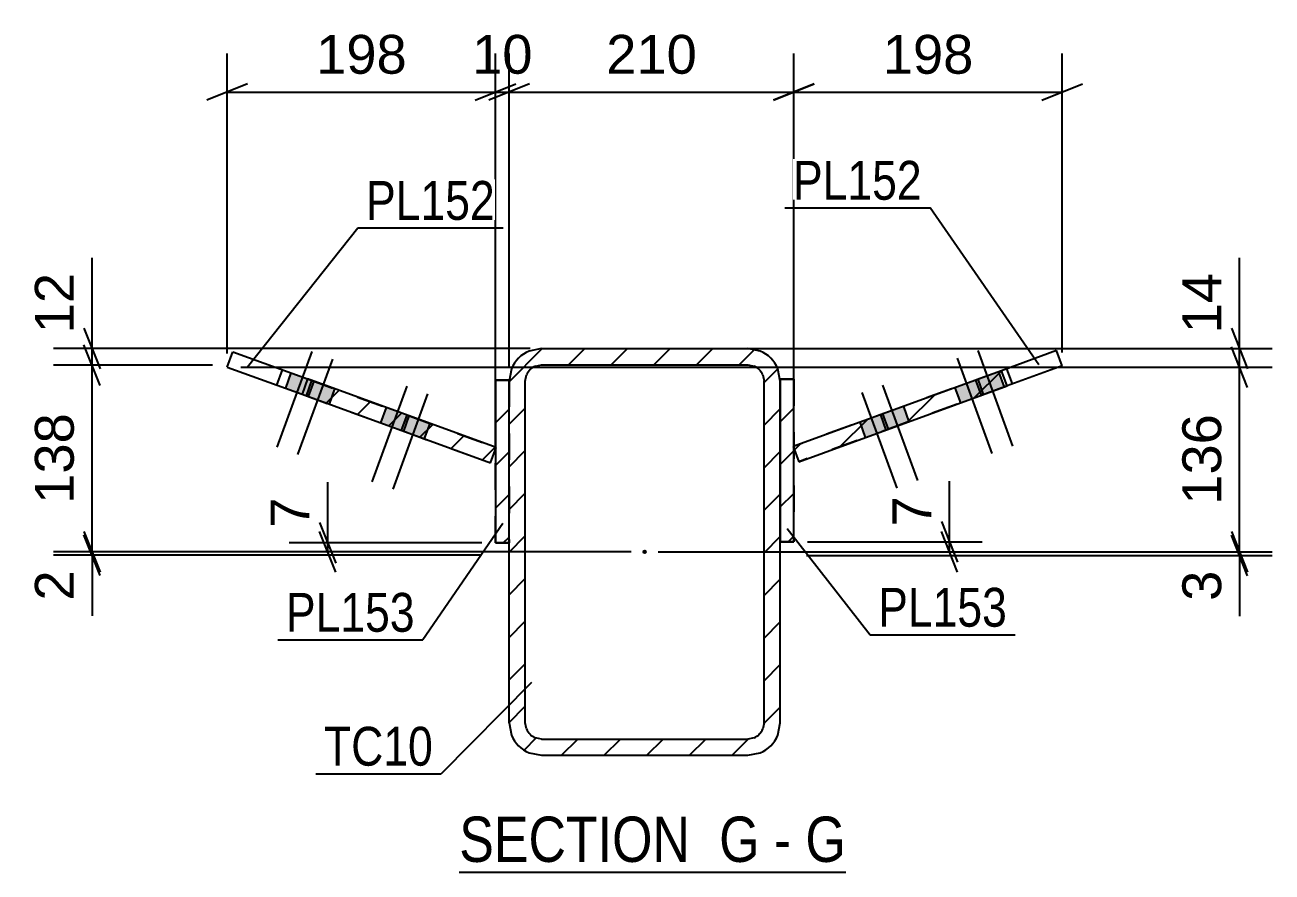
# Model space of a CAD drawing. Header units: millimetres. Extents: x 0 to 841, y 0 to 1249.
# Drawn here: x 369.7 to 461.7, y 1186.8 to 1249.3 of the extents above; entities that cross this region are included whole.
import ezdxf

# ---------------------------------------------------------------- set-up
doc = ezdxf.new("R2010")
doc.units = ezdxf.units.MM
doc.linetypes.add('DXK_LINE_DOT2', pattern=[3.9198, 1.9599, -1.9599])
doc.linetypes.add('DXK_LINE_DOT3', pattern=[5.9187, 2.979, -0.9799, 0.9799, -0.9799])
doc.styles.add('Arial', font='ARIAL.TTF', dxfattribs={"height": 0.2})
doc.styles.add('Arial Narrow', font='ARIALN.TTF', dxfattribs={"height": 0.2})

# ---------------------------------------------------------------- blocks, each defined once
blk = doc.blocks.new('Unknown-284856767-17 - 4068')
at = {"color": 6, "linetype": 'Continuous'}
blk.add_line((401.755, 1186.849), (430.256, 1186.849), dxfattribs=at)
at = {"color": 0, "linetype": 'Continuous'}
for points in [[(419.864, 1187.599), (419.864, 1191.099), (401.755, 1191.099), (401.755, 1187.599)], [(423.898, 1187.599), (423.898, 1191.099), (420.914, 1191.099), (420.914, 1187.599)], [(426.223, 1187.599), (426.223, 1191.099), (424.948, 1191.099), (424.948, 1187.599)], [(430.256, 1187.599), (430.256, 1191.099), (427.273, 1191.099), (427.273, 1187.599)]]:
    blk.add_wipeout(points, dxfattribs=at)
at = {"color": 7, "linetype": 'Continuous', "style": 'Arial Narrow'}
for s, height, p in [('SECTION ', 3.3405, (401.755, 1187.599)), ('G', 3.34, (420.914, 1187.599)), ('G', 3.34, (427.273, 1187.599)), ('-', 3.34, (424.948, 1187.599))]:
    blk.add_text(s, height=height, dxfattribs=at).set_placement(p)
blk = doc.blocks.new('Part-284856767-4142 - 4068')
at = {"linetype": 'Continuous'}
h = blk.add_hatch(dxfattribs=at)
h.set_pattern_fill('', scale=0.7, style=0, pattern_type=0)
h.set_pattern_definition([(45, (441.733, 1223.8335), (-1.57154, 1.57154), [])])
h.paths.add_polyline_path([(442.143, 1222.706), (441.733, 1223.834), (426.375, 1218.244), (426.785, 1217.116)])
at = {"color": 2, "linetype": 'Continuous'}
for p, q in [((445.792, 1225.311), (441.733, 1223.834)), ((446.202, 1224.183), (445.792, 1225.311)), ((441.733, 1223.834), (426.375, 1218.244)), ((442.143, 1222.706), (441.733, 1223.834)), ((446.202, 1224.183), (442.143, 1222.706)), ((426.785, 1217.116), (442.143, 1222.706)), ((426.375, 1218.244), (426.785, 1217.116))]:
    blk.add_line(p, q, dxfattribs=at)
at = {"color": 7, "linetype": 'DXK_LINE_DOT2'}
for p, q in [((441.733, 1223.834), (426.375, 1218.244)), ((442.545, 1222.852), (442.135, 1223.98)), ((442.143, 1222.706), (426.785, 1217.116)), ((426.375, 1218.244), (426.785, 1217.116))]:
    blk.add_line(p, q, dxfattribs=at)
blk = doc.blocks.new('Part-284856767-4079 - 4068')
at = {"linetype": 'Continuous'}
h = blk.add_hatch(dxfattribs=at)
h.set_pattern_fill('', scale=0.7, style=0, pattern_type=0)
h.set_pattern_definition([(45, (425.2427, 1223.9806), (-1.57154, 1.57154), [])])
h.paths.add_polyline_path([(425.425, 1223.062), (425.243, 1223.981), (424.722, 1224.759), (423.944, 1225.279), (423.025, 1225.462), (407.825, 1225.462), (406.907, 1225.279), (406.128, 1224.759), (405.608, 1223.981), (405.425, 1223.062), (405.425, 1197.862), (405.608, 1196.944), (406.128, 1196.165), (406.907, 1195.645), (407.825, 1195.462), (423.025, 1195.462), (423.944, 1195.645), (424.722, 1196.165), (425.243, 1196.944), (425.425, 1197.862)])
h.paths.add_polyline_path([(424.134, 1197.403), (423.874, 1197.014), (423.485, 1196.753), (423.025, 1196.662), (407.825, 1196.662), (407.366, 1196.753), (406.977, 1197.014), (406.717, 1197.403), (406.625, 1197.862), (406.625, 1223.062), (406.717, 1223.521), (406.977, 1223.911), (407.366, 1224.171), (407.825, 1224.262), (423.025, 1224.262), (423.485, 1224.171), (423.874, 1223.911), (424.134, 1223.521), (424.225, 1223.062), (424.225, 1197.862)])
blk.add_hatch(color=246, dxfattribs=at).paths.add_polyline_path([(415.425, 1210.362, -1), (415.425, 1210.562, -1)])
at = {"color": 2, "linetype": 'Continuous'}
for p, q in [((407.825, 1225.462), (406.907, 1225.279)), ((407.825, 1225.462), (423.025, 1225.462)), ((423.944, 1225.279), (423.025, 1225.462)), ((405.608, 1223.981), (405.425, 1223.062)), ((407.366, 1224.171), (407.825, 1224.262)), ((407.825, 1224.262), (423.025, 1224.262)), ((423.025, 1224.262), (423.485, 1224.171)), ((425.425, 1223.062), (425.243, 1223.981)), ((405.425, 1197.862), (405.425, 1223.062)), ((406.625, 1223.062), (406.717, 1223.521)), ((406.625, 1197.862), (406.625, 1223.062)), ((424.134, 1223.521), (424.225, 1223.062)), ((424.225, 1197.862), (424.225, 1223.062)), ((425.425, 1197.862), (425.425, 1223.062)), ((405.425, 1197.862), (405.608, 1196.944)), ((406.717, 1197.403), (406.625, 1197.862)), ((424.225, 1197.862), (424.134, 1197.403)), ((425.243, 1196.944), (425.425, 1197.862)), ((407.825, 1196.662), (407.366, 1196.753)), ((407.825, 1196.662), (423.025, 1196.662)), ((423.485, 1196.753), (423.025, 1196.662)), ((406.907, 1195.645), (407.825, 1195.462)), ((407.825, 1195.462), (423.025, 1195.462)), ((423.025, 1195.462), (423.944, 1195.645))]:
    blk.add_line(p, q, dxfattribs=at)
at = {"color": 7, "linetype": 'DXK_LINE_DOT3'}
blk.add_line((415.425, 1210.462), (415.425, 1210.462), dxfattribs=at)
at = {"color": 246, "linetype": 'DXK_LINE_DOT2'}
blk.add_line((415.425, 1210.462), (415.425, 1210.462), dxfattribs=at)
at = {"color": 246, "linetype": 'Continuous'}
blk.add_circle((415.425, 1210.462), 0.1, dxfattribs=at)
at = {"color": 2, "linetype": 'Continuous'}
for centre, radius, start, end in [((407.825, 1223.062), 2.4, 112.5, 157.5), ((423.025, 1223.062), 2.4, 22.5, 67.5), ((407.825, 1223.062), 1.2, 112.5, 157.5), ((423.025, 1223.062), 1.2, 22.5, 67.5), ((407.825, 1197.862), 1.2, 202.5, 247.5), ((423.025, 1197.862), 1.2, 292.5, 337.5), ((407.825, 1197.862), 2.4, 202.5, 247.5), ((423.025, 1197.862), 2.4, 292.5, 337.5)]:
    blk.add_arc(centre, radius, start, end, dxfattribs=at)
blk = doc.blocks.new('Bolt-284856767-4096 - 4068')
at = {"linetype": 'Continuous'}
for points in [[(439.981, 1223.196), (438.29, 1222.58), (438.7, 1221.453), (440.391, 1222.068)], [(441.507, 1223.751), (439.815, 1223.136), (440.226, 1222.008), (441.917, 1222.624)], [(434.496, 1221.199), (432.804, 1220.584), (433.215, 1219.456), (434.906, 1220.072)], [(432.97, 1220.644), (431.278, 1220.028), (431.689, 1218.901), (433.38, 1219.516)]]:
    blk.add_hatch(color=1, dxfattribs=at).paths.add_polyline_path(points)
at = {"color": 1, "linetype": 'Continuous'}
for p, q in [((438.451, 1224.767), (441.016, 1217.72)), ((439.977, 1225.323), (442.542, 1218.275)), ((439.815, 1223.136), (440.226, 1222.008)), ((439.981, 1223.196), (440.391, 1222.068)), ((441.507, 1223.751), (441.917, 1222.624)), ((431.44, 1222.216), (434.005, 1215.168)), ((432.966, 1222.771), (435.531, 1215.723)), ((438.29, 1222.58), (438.7, 1221.453)), ((434.496, 1221.199), (434.906, 1220.072)), ((432.804, 1220.584), (433.215, 1219.456)), ((432.97, 1220.644), (433.38, 1219.516)), ((431.278, 1220.028), (431.689, 1218.901))]:
    blk.add_line(p, q, dxfattribs=at)
blk = doc.blocks.new('Bolt-284856767-4093 - 4068')
at = {"linetype": 'Continuous'}
for points in [[(391.035, 1223.055), (389.344, 1223.67), (388.933, 1222.543), (390.625, 1221.927)], [(392.561, 1222.499), (390.87, 1223.115), (390.459, 1221.987), (392.151, 1221.372)], [(398.046, 1220.503), (396.355, 1221.119), (395.945, 1219.991), (397.636, 1219.375)], [(399.572, 1219.948), (397.881, 1220.563), (397.47, 1219.436), (399.162, 1218.82)]]:
    blk.add_hatch(color=1, dxfattribs=at).paths.add_polyline_path(points)
at = {"color": 1, "linetype": 'Continuous'}
for p, q in [((390.874, 1225.242), (388.309, 1218.194)), ((392.4, 1224.687), (389.834, 1217.639)), ((389.344, 1223.67), (388.933, 1222.543)), ((390.87, 1223.115), (390.459, 1221.987)), ((391.035, 1223.055), (390.625, 1221.927)), ((392.561, 1222.499), (392.151, 1221.372)), ((397.885, 1222.69), (395.32, 1215.642)), ((399.411, 1222.135), (396.845, 1215.087)), ((396.355, 1221.119), (395.945, 1219.991)), ((397.881, 1220.563), (397.47, 1219.436)), ((398.046, 1220.503), (397.636, 1219.375)), ((399.572, 1219.948), (399.162, 1218.82))]:
    blk.add_line(p, q, dxfattribs=at)
blk = doc.blocks.new('Part-284856767-4149 - 4068')
at = {"linetype": 'Continuous'}
h = blk.add_hatch(dxfattribs=at)
h.set_pattern_fill('', scale=0.7, style=0, pattern_type=0)
h.set_pattern_definition([(45, (390.5768, 1223.2217), (-1.57154, 1.57154), [])])
h.paths.add_polyline_path([(404.476, 1218.163), (390.577, 1223.222), (390.166, 1222.094), (404.066, 1217.035)])
at = {"color": 2, "linetype": 'Continuous'}
for p, q in [((384.649, 1224.102), (385.059, 1225.23)), ((385.059, 1225.23), (390.577, 1223.222)), ((384.649, 1224.102), (390.166, 1222.094)), ((390.577, 1223.222), (390.166, 1222.094)), ((404.476, 1218.163), (390.577, 1223.222)), ((390.166, 1222.094), (404.066, 1217.035)), ((404.066, 1217.035), (404.476, 1218.163))]:
    blk.add_line(p, q, dxfattribs=at)
at = {"color": 7, "linetype": 'DXK_LINE_DOT2'}
for p, q in [((388.306, 1222.771), (388.716, 1223.899)), ((390.577, 1223.222), (404.476, 1218.163)), ((390.166, 1222.094), (404.066, 1217.035)), ((404.066, 1217.035), (404.476, 1218.163))]:
    blk.add_line(p, q, dxfattribs=at)
blk = doc.blocks.new('Part-284856767-4177 - 4068')
at = {"linetype": 'Continuous'}
h = blk.add_hatch(dxfattribs=at)
h.set_pattern_fill('', scale=0.7, style=0, pattern_type=0)
h.set_pattern_definition([(45, (404.4254, 1223.1302), (-1.57154, 1.57154), [])])
h.paths.add_polyline_path([(405.425, 1223.13), (404.425, 1223.13), (404.425, 1211.13), (405.425, 1211.13)])
at = {"color": 7, "linetype": 'DXK_LINE_DOT2'}
for p, q in [((404.425, 1223.13), (405.425, 1223.13)), ((404.425, 1211.13), (404.425, 1223.13)), ((405.425, 1223.13), (405.425, 1211.13)), ((405.425, 1211.13), (404.425, 1211.13))]:
    blk.add_line(p, q, dxfattribs=at)
at = {"color": 2, "linetype": 'Continuous'}
for p, q in [((405.425, 1223.13), (404.425, 1223.13)), ((404.425, 1223.13), (404.425, 1211.13)), ((405.425, 1211.13), (405.425, 1223.13)), ((404.425, 1211.13), (405.425, 1211.13))]:
    blk.add_line(p, q, dxfattribs=at)
blk = doc.blocks.new('Part-284856767-4184 - 4068')
at = {"linetype": 'Continuous'}
h = blk.add_hatch(dxfattribs=at)
h.set_pattern_fill('', scale=0.7, style=0, pattern_type=0)
h.set_pattern_definition([(45, (425.4254, 1223.211), (-1.57154, 1.57154), [])])
h.paths.add_polyline_path([(426.425, 1223.211), (425.425, 1223.211), (425.425, 1211.211), (426.425, 1211.211)])
at = {"color": 7, "linetype": 'DXK_LINE_DOT2'}
for p, q in [((425.425, 1211.211), (425.425, 1223.211)), ((425.425, 1223.211), (426.425, 1223.211)), ((426.425, 1223.211), (426.425, 1211.211)), ((426.425, 1211.211), (425.425, 1211.211))]:
    blk.add_line(p, q, dxfattribs=at)
at = {"color": 2, "linetype": 'Continuous'}
for p, q in [((426.425, 1223.211), (425.425, 1223.211)), ((425.425, 1223.211), (425.425, 1211.211)), ((426.425, 1211.211), (426.425, 1223.211)), ((425.425, 1211.211), (426.425, 1211.211))]:
    blk.add_line(p, q, dxfattribs=at)
blk = doc.blocks.new('StraightDimension-284856767-4334 - 4068')
at = {"color": 7, "linetype": 'Continuous'}
for p, q in [((426.425, 1218.211), (426.425, 1247.237)), ((446.202, 1225.183), (446.202, 1247.237)), ((427.925, 1244.987), (424.925, 1243.787)), ((444.702, 1243.787), (447.702, 1244.987)), ((426.425, 1244.387), (446.202, 1244.387))]:
    blk.add_line(p, q, dxfattribs=at)
at = {"color": 0}
blk.add_wipeout([(440.249, 1245.137), (440.249, 1249.337), (432.378, 1249.337), (432.378, 1245.137)], dxfattribs=at)
at = {"color": 3, "style": 'Arial'}
blk.add_text('198', height=2.8652, dxfattribs=at).set_placement((432.978, 1245.737))
blk = doc.blocks.new('StraightDimension-284856767-4312 - 4068')
at = {"color": 7, "linetype": 'Continuous'}
for p, q in [((404.425, 1218.13), (404.425, 1247.237)), ((405.425, 1224.043), (405.425, 1247.237)), ((402.925, 1243.787), (405.925, 1244.987)), ((406.925, 1244.987), (403.925, 1243.787)), ((404.425, 1244.387), (405.425, 1244.387))]:
    blk.add_line(p, q, dxfattribs=at)
at = {"color": 0}
blk.add_wipeout([(407.749, 1245.137), (407.749, 1249.337), (402.102, 1249.337), (402.102, 1245.137)], dxfattribs=at)
at = {"color": 3, "style": 'Arial'}
blk.add_text('10', height=2.8652, dxfattribs=at).set_placement((402.702, 1245.737))
blk = doc.blocks.new('StraightDimension-284856767-4248 - 4068')
at = {"color": 7, "linetype": 'Continuous'}
for p, q in [((375.283, 1222.742), (374.083, 1225.742)), ((383.564, 1224.242), (371.833, 1224.242)), ((374.683, 1210.462), (374.683, 1224.242)), ((374.083, 1211.962), (375.283, 1208.962)), ((414.425, 1210.462), (371.833, 1210.462))]:
    blk.add_line(p, q, dxfattribs=at)
at = {"color": 0}
blk.add_wipeout([(373.933, 1221.288), (369.733, 1221.288), (369.733, 1213.417), (373.933, 1213.417)], dxfattribs=at)
at = {"color": 3, "style": 'Arial'}
blk.add_text('138', height=2.8652, rotation=90.00021, dxfattribs=at).set_placement((373.333, 1214.017))
blk = doc.blocks.new('StraightDimension-284856767-4299 - 4068')
at = {"color": 7, "linetype": 'Continuous'}
for p, q in [((459.279, 1225.462), (459.279, 1232.159)), ((459.279, 1225.462), (459.279, 1232.159)), ((458.679, 1226.962), (459.879, 1223.962)), ((422.471, 1225.462), (461.679, 1225.462)), ((459.879, 1222.602), (458.679, 1225.602)), ((459.279, 1224.102), (459.279, 1225.462)), ((385.649, 1224.102), (461.679, 1224.102))]:
    blk.add_line(p, q, dxfattribs=at)
at = {"color": 0}
blk.add_wipeout([(458.529, 1231.634), (454.329, 1231.634), (454.329, 1225.987), (458.529, 1225.987)], dxfattribs=at)
at = {"color": 3, "style": 'Arial'}
blk.add_text('14', height=2.8652, rotation=90.00021, dxfattribs=at).set_placement((457.929, 1226.587))
blk = doc.blocks.new('StraightDimension-284856767-4205 - 4068')
at = {"color": 7, "linetype": 'Continuous'}
for p, q in [((392.054, 1211.13), (392.054, 1215.604)), ((392.054, 1211.13), (392.054, 1215.604)), ((391.454, 1212.63), (392.654, 1209.63)), ((392.654, 1208.962), (391.454, 1211.962)), ((403.425, 1211.13), (389.204, 1211.13)), ((392.054, 1210.462), (392.054, 1211.13)), ((414.425, 1210.462), (389.204, 1210.462))]:
    blk.add_line(p, q, dxfattribs=at)
at = {"color": 0}
blk.add_wipeout([(391.304, 1215.079), (387.104, 1215.079), (387.104, 1211.655), (391.304, 1211.655)], dxfattribs=at)
at = {"color": 3, "style": 'Arial'}
blk.add_text('7', height=2.865, rotation=90.00021, dxfattribs=at).set_placement((390.704, 1212.255))
blk = doc.blocks.new('StraightDimension-284856767-4218 - 4068')
at = {"color": 7, "linetype": 'Continuous'}
for p, q in [((437.898, 1211.211), (437.898, 1215.685)), ((437.898, 1211.211), (437.898, 1215.685)), ((437.298, 1212.711), (438.498, 1209.711)), ((438.498, 1208.962), (437.298, 1211.962)), ((427.425, 1211.211), (440.298, 1211.211)), ((437.898, 1210.462), (437.898, 1211.211)), ((416.425, 1210.462), (440.298, 1210.462))]:
    blk.add_line(p, q, dxfattribs=at)
at = {"color": 0}
blk.add_wipeout([(437.148, 1215.16), (432.948, 1215.16), (432.948, 1211.736), (437.148, 1211.736)], dxfattribs=at)
at = {"color": 3, "style": 'Arial'}
blk.add_text('7', height=2.865, rotation=90.00021, dxfattribs=at).set_placement((436.548, 1212.336))
blk = doc.blocks.new('StraightDimension-284856767-4231 - 4068')
at = {"color": 7, "linetype": 'Continuous'}
for p, q in [((374.083, 1211.962), (375.283, 1208.962)), ((375.283, 1208.724), (374.083, 1211.724)), ((414.425, 1210.462), (371.833, 1210.462)), ((403.348, 1210.224), (371.833, 1210.224)), ((374.683, 1210.224), (374.683, 1210.462)), ((374.683, 1210.224), (374.683, 1205.751)), ((374.683, 1210.224), (374.683, 1205.751))]:
    blk.add_line(p, q, dxfattribs=at)
at = {"color": 0}
blk.add_wipeout([(373.933, 1209.699), (369.733, 1209.699), (369.733, 1206.276), (373.933, 1206.276)], dxfattribs=at)
at = {"color": 3, "style": 'Arial'}
blk.add_text('2', height=2.865, rotation=90.00021, dxfattribs=at).set_placement((373.333, 1206.876))
blk = doc.blocks.new('StraightDimension-284856767-4265 - 4068')
at = {"color": 7, "linetype": 'Continuous'}
for p, q in [((374.683, 1225.462), (374.683, 1232.159)), ((374.683, 1225.462), (374.683, 1232.159)), ((374.083, 1226.962), (375.283, 1223.962)), ((375.283, 1222.742), (374.083, 1225.742)), ((406.986, 1225.462), (371.833, 1225.462)), ((374.683, 1224.242), (374.683, 1225.462)), ((383.564, 1224.242), (371.833, 1224.242))]:
    blk.add_line(p, q, dxfattribs=at)
at = {"color": 0}
blk.add_wipeout([(373.933, 1231.634), (369.733, 1231.634), (369.733, 1225.987), (373.933, 1225.987)], dxfattribs=at)
at = {"color": 3, "style": 'Arial'}
blk.add_text('12', height=2.8652, rotation=90.00021, dxfattribs=at).set_placement((373.333, 1226.587))
blk = doc.blocks.new('StraightDimension-284856767-4281 - 4068')
at = {"color": 7, "linetype": 'Continuous'}
for p, q in [((458.679, 1211.962), (459.879, 1208.962)), ((459.879, 1208.703), (458.679, 1211.703)), ((416.425, 1210.462), (461.679, 1210.462)), ((427.348, 1210.203), (461.679, 1210.203)), ((459.279, 1210.203), (459.279, 1210.462)), ((459.279, 1210.203), (459.279, 1205.729)), ((459.279, 1210.203), (459.279, 1205.729))]:
    blk.add_line(p, q, dxfattribs=at)
at = {"color": 0}
blk.add_wipeout([(458.529, 1209.678), (454.329, 1209.678), (454.329, 1206.254), (458.529, 1206.254)], dxfattribs=at)
at = {"color": 3, "style": 'Arial'}
blk.add_text('3', height=2.865, rotation=90.00021, dxfattribs=at).set_placement((457.929, 1206.854))
blk = doc.blocks.new('StraightDimension-284856767-4292 - 4068')
at = {"color": 7, "linetype": 'Continuous'}
for p, q in [((459.879, 1222.602), (458.679, 1225.602)), ((385.649, 1224.102), (461.679, 1224.102)), ((459.279, 1210.462), (459.279, 1224.102)), ((458.679, 1211.962), (459.879, 1208.962)), ((416.425, 1210.462), (461.679, 1210.462))]:
    blk.add_line(p, q, dxfattribs=at)
at = {"color": 0}
blk.add_wipeout([(458.529, 1221.218), (454.329, 1221.218), (454.329, 1213.347), (458.529, 1213.347)], dxfattribs=at)
at = {"color": 3, "style": 'Arial'}
blk.add_text('136', height=2.8652, rotation=90.00021, dxfattribs=at).set_placement((457.929, 1213.947))
blk = doc.blocks.new('StraightDimension-284856767-4306 - 4068')
at = {"color": 7, "linetype": 'Continuous'}
for p, q in [((384.649, 1225.102), (384.649, 1247.237)), ((404.425, 1218.13), (404.425, 1247.237)), ((386.149, 1244.987), (383.149, 1243.787)), ((402.925, 1243.787), (405.925, 1244.987)), ((384.649, 1244.387), (404.425, 1244.387))]:
    blk.add_line(p, q, dxfattribs=at)
at = {"color": 0}
blk.add_wipeout([(398.472, 1245.137), (398.472, 1249.337), (390.602, 1249.337), (390.602, 1245.137)], dxfattribs=at)
at = {"color": 3, "style": 'Arial'}
blk.add_text('198', height=2.8652, dxfattribs=at).set_placement((391.202, 1245.737))
blk = doc.blocks.new('StraightDimension-284856767-4323 - 4068')
at = {"color": 7, "linetype": 'Continuous'}
for p, q in [((405.425, 1224.043), (405.425, 1247.237)), ((426.425, 1218.211), (426.425, 1247.237)), ((406.925, 1244.987), (403.925, 1243.787)), ((424.925, 1243.787), (427.925, 1244.987)), ((405.425, 1244.387), (426.425, 1244.387))]:
    blk.add_line(p, q, dxfattribs=at)
at = {"color": 0}
blk.add_wipeout([(419.861, 1245.137), (419.861, 1249.337), (411.99, 1249.337), (411.99, 1245.137)], dxfattribs=at)
at = {"color": 3, "style": 'Arial'}
blk.add_text('210', height=2.8652, dxfattribs=at).set_placement((412.59, 1245.737))
blk = doc.blocks.new('Mark-284856767-4145 - 4068')
at = {"color": 30, "linetype": 'Continuous'}
for p, q in [((386.139, 1224.121), (394.281, 1234.359)), ((394.281, 1234.359), (404.984, 1234.359))]:
    blk.add_line(p, q, dxfattribs=at)
at = {"color": 0}
blk.add_wipeout([(404.384, 1234.959), (404.384, 1237.959), (394.881, 1237.959), (394.881, 1234.959)], dxfattribs=at)
blk.add_wipeout([(404.384, 1234.959), (404.384, 1237.959), (394.881, 1237.959), (394.881, 1234.959)], dxfattribs=at)
at = {"color": 3, "style": 'Arial Narrow'}
blk.add_text('PL152', height=2.8633, dxfattribs=at).set_placement((394.881, 1234.959))
blk = doc.blocks.new('Mark-284856767-4138 - 4068')
at = {"color": 30, "linetype": 'Continuous'}
for p in [(425.759, 1235.844), (444.491, 1224.257)]:
    blk.add_line(p, (436.462, 1235.844), dxfattribs=at)
at = {"color": 0}
blk.add_wipeout([(435.862, 1236.444), (435.862, 1239.444), (426.359, 1239.444), (426.359, 1236.444)], dxfattribs=at)
blk.add_wipeout([(435.862, 1236.444), (435.862, 1239.444), (426.359, 1239.444), (426.359, 1236.444)], dxfattribs=at)
at = {"color": 3, "style": 'Arial Narrow'}
blk.add_text('PL152', height=2.8633, dxfattribs=at).set_placement((426.359, 1236.444))
blk = doc.blocks.new('Mark-284856767-4075 - 4068')
at = {"color": 30, "linetype": 'Continuous'}
for p in [(407.089, 1200.828), (391.183, 1194.099)]:
    blk.add_line(p, (400.419, 1194.099), dxfattribs=at)
at = {"color": 0}
blk.add_wipeout([(399.819, 1194.699), (399.819, 1197.699), (391.783, 1197.699), (391.783, 1194.699)], dxfattribs=at)
blk.add_wipeout([(399.819, 1194.699), (399.819, 1197.699), (391.783, 1197.699), (391.783, 1194.699)], dxfattribs=at)
at = {"color": 3, "style": 'Arial Narrow'}
blk.add_text('TC10', height=2.8633, dxfattribs=at).set_placement((391.783, 1194.699))
blk = doc.blocks.new('Mark-284856767-4173 - 4068')
at = {"color": 30, "linetype": 'Continuous'}
for p in [(404.956, 1212.572), (388.374, 1203.976)]:
    blk.add_line(p, (399.078, 1203.976), dxfattribs=at)
at = {"color": 0}
blk.add_wipeout([(398.478, 1204.576), (398.478, 1207.576), (388.974, 1207.576), (388.974, 1204.576)], dxfattribs=at)
blk.add_wipeout([(398.478, 1204.576), (398.478, 1207.576), (388.974, 1207.576), (388.974, 1204.576)], dxfattribs=at)
at = {"color": 3, "style": 'Arial Narrow'}
blk.add_text('PL153', height=2.8633, dxfattribs=at).set_placement((388.974, 1204.576))
blk = doc.blocks.new('Mark-284856767-4180 - 4068')
at = {"color": 30, "linetype": 'Continuous'}
for p, q in [((425.941, 1212.18), (432.041, 1204.351)), ((432.041, 1204.351), (442.745, 1204.351))]:
    blk.add_line(p, q, dxfattribs=at)
at = {"color": 0}
blk.add_wipeout([(442.145, 1204.951), (442.145, 1207.951), (432.641, 1207.951), (432.641, 1204.951)], dxfattribs=at)
blk.add_wipeout([(442.145, 1204.951), (442.145, 1207.951), (432.641, 1207.951), (432.641, 1204.951)], dxfattribs=at)
at = {"color": 3, "style": 'Arial Narrow'}
blk.add_text('PL153', height=2.8633, dxfattribs=at).set_placement((432.641, 1204.951))

msp = doc.modelspace()

# ---------------------------------------------------------------- block references
for name in ['Part-284856767-4149 - 4068', 'Bolt-284856767-4093 - 4068', 'Part-284856767-4079 - 4068', 'Part-284856767-4142 - 4068', 'Bolt-284856767-4096 - 4068', 'Part-284856767-4177 - 4068', 'Part-284856767-4184 - 4068', 'Unknown-284856767-17 - 4068']:
    msp.add_blockref(name, (0, 0))

# ---------------------------------------------------------------- next in the draw order: block references
for name in ['StraightDimension-284856767-4312 - 4068', 'StraightDimension-284856767-4334 - 4068', 'StraightDimension-284856767-4218 - 4068', 'Mark-284856767-4075 - 4068']:
    msp.add_blockref(name, (0, 0))

# ---------------------------------------------------------------- next in the draw order: block references
for name in ['StraightDimension-284856767-4248 - 4068', 'StraightDimension-284856767-4281 - 4068']:
    msp.add_blockref(name, (0, 0))

# ---------------------------------------------------------------- next in the draw order: block references
for name in ['StraightDimension-284856767-4299 - 4068', 'StraightDimension-284856767-4205 - 4068']:
    msp.add_blockref(name, (0, 0))

# ---------------------------------------------------------------- next in the draw order: block references
for name in ['StraightDimension-284856767-4265 - 4068', 'StraightDimension-284856767-4231 - 4068']:
    msp.add_blockref(name, (0, 0))

# ---------------------------------------------------------------- next in the draw order: block references
msp.add_blockref('StraightDimension-284856767-4292 - 4068', (0, 0))

# ---------------------------------------------------------------- next in the draw order: block references
for name in ['StraightDimension-284856767-4306 - 4068', 'Mark-284856767-4173 - 4068', 'Mark-284856767-4180 - 4068']:
    msp.add_blockref(name, (0, 0))

# ---------------------------------------------------------------- next in the draw order: block references
msp.add_blockref('StraightDimension-284856767-4323 - 4068', (0, 0))

# ---------------------------------------------------------------- next in the draw order: block references
for name in ['Mark-284856767-4138 - 4068', 'Mark-284856767-4145 - 4068']:
    msp.add_blockref(name, (0, 0))

doc.saveas('drawing.dxf')
